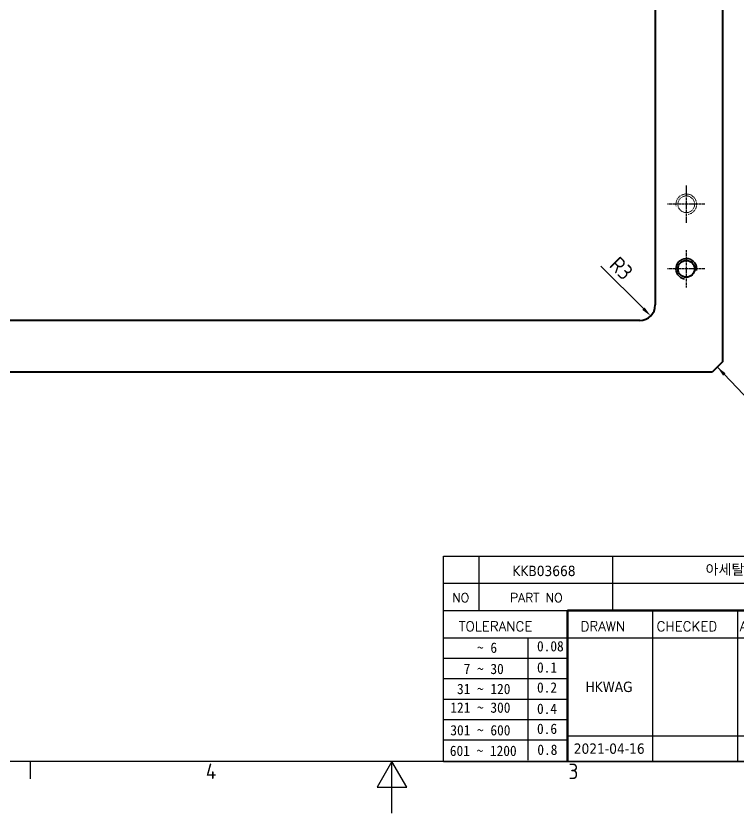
# Model space of a CAD drawing. Header units: millimetres. Extents: x 0 to 420, y 0 to 297.
# Drawn here: x 137.2 to 277, y 0 to 154.4 of the extents above; entities that cross this region are included whole.
import ezdxf
from ezdxf.enums import TextEntityAlignment as Align

# ---------------------------------------------------------------- set-up
doc = ezdxf.new("R2010")
doc.units = ezdxf.units.MM
doc.linetypes.add('CHAIN', pattern=[0.7087, 0.4724, -0.0591, 0.1181, -0.0591])
doc.linetypes.add('DASHED', pattern=[0.2067, 0.1654, -0.0413])
doc.layers.get('0').update_dxf_attribs({"color": 3, "lineweight": 25, "true_color": 0x00ff00})
for name, color, linetype, lineweight, true_color in [('가려진 것(ISO)', 2, 'DASHED', 18, 0xffff00), ('가시적인 것(ISO)', 3, 'Continuous', 40, 0x00ff00), ('가시적인 좁은 것(ISO)', 3, 'Continuous', 35, 0x00ff00), ('기호(ISO)', 5, 'Continuous', 25, 0x0000ff), ('제목(ISO)', 5, 'Continuous', 50, 0x0000ff), ('중심 표식(ISO)', 1, 'Continuous', 25, 0xff0000), ('치수(ISO)', 2, 'Continuous', 25, 0xffff00)]:
    doc.layers.add(name, color=color, linetype=linetype, lineweight=lineweight, true_color=true_color)
doc.layers.add('경계(ISO)', color=7, linetype='Continuous', lineweight=25)
doc.layers.add('해치(ISO)', color=7, linetype='Continuous', lineweight=18)
doc.styles.add('HAN_291', font='')
doc.styles.add('HAN_370', font='', dxfattribs={"width": 2})
doc.styles.add('RC_284', font='ROMANC.shx')
doc.styles.add('RC_287', font='ROMANC.shx')
doc.styles.add('RC_292', font='ROMANC.shx')
doc.styles.add('ROMANT_294', font='romant.shx')
doc.styles.add('문자 텍스트_PSTEK_POSCO', font='isocp.shx')
doc.styles.add('치수 텍스트_PSTEK_POSCO', font='isocp.shx')
doc.styles.add('텍스트 스타일198', font='tahoma.ttf')
doc.styles.add('텍스트 스타일333', font='ROMANC.shx', dxfattribs={"width": 0.800000011920929})
doc.styles.get('HAN_291').set_extended_font_data('GulimChe')
doc.styles.get('HAN_370').set_extended_font_data('GulimChe')
doc.dimstyles.new('치수_PSTEK_POSCO', dxfattribs={"dimtxt": 3, "dimasz": 2, "dimexe": 2, "dimexo": 2.5, "dimgap": 1, "dimtad": 1, "dimrnd": 1e-08, "dimdsep": 46, "dimtxsty": '치수 텍스트_PSTEK_POSCO', "dimcen": 0.09, "dimdle": 10, "dimclrd": 7, "dimclre": 7, "dimclrt": 2, "dimadec": 1, "dimazin": 2, "dimtfac": 1, "dimtmove": 0, "dimatfit": 3, "dimfxl": 1, "dimtolj": 1, "dimlwd": -1, "dimlwe": -1, "dimarcsym": 0})
doc.dimstyles.new('치수_PSTEK_POSCO$7', dxfattribs={"dimtxt": 3, "dimasz": 2, "dimexe": 2, "dimexo": 2.5, "dimgap": 1, "dimtad": 1, "dimrnd": 1e-08, "dimdsep": 46, "dimtxsty": '치수 텍스트_PSTEK_POSCO', "dimcen": 0.09, "dimdle": 10, "dimclrd": 7, "dimclre": 7, "dimclrt": 2, "dimadec": 1, "dimazin": 2, "dimtfac": 1, "dimtmove": 0, "dimatfit": 3, "dimfxl": 1, "dimtolj": 1, "dimlwd": -1, "dimlwe": -1, "dimarcsym": 0})

# ---------------------------------------------------------------- blocks, each defined once
blk = doc.blocks.new('경계 Default Border')
at = {"layer": '경계(ISO)'}
blk.add_line((140, 10), (140, 6.599999666213989), dxfattribs=at)
at = {"layer": '경계(ISO)', "flags": 128}
for points in [[(10, 10), (10, 287.0000076293945), (410, 287.0000076293945), (410, 10), (10, 10)], [(210, 0), (210, 10), (207.1132469177246, 5), (212.8867530822754, 5), (210, 10)]]:
    blk.add_lwpolyline(points, dxfattribs=at)
at = {"layer": '경계(ISO)', "color": 2, "true_color": 0xffff00, "char_height": 3.00000011920929, "attachment_point": 7, "style": '문자 텍스트_PSTEK_POSCO'}
for s, insert in [('4', (173.9734701308116, 6.59999988079071)), ('3', (244.1685395229535, 6.57139439638704))]:
    blk.add_mtext(s, dxfattribs=dict(at, insert=insert))
blk = doc.blocks.new('제목 블록 PSTEK')
at = {"true_color": 0x848484}
for points in [[(317.2195697678507, 17.0593801673321), (322.0326348870767, 21.62682475217465), (322.2781991042243, 21.94392121864296), (317.0471853425802, 16.97985676345368), (318.7512090904202, 16.1899260703855), (316.0018030350395, 12.71868385740789), (316.3356552234328, 13.00206718743325), (318.9235935156908, 16.2694494742633)], [(324.6615819988275, 19.45905590879572), (325.4196460989604, 19.45905590879572), (325.4196460989604, 20.11051724484596), (325.2419748254881, 20.11051724484596), (325.2419748254881, 19.60711530335299), (324.4839107253602, 19.60711530335299), (324.4839107253602, 15.3430047401139), (322.1623394187076, 15.3430047401139), (322.1623394187076, 15.19494534555726), (324.6615819988275, 15.19494534555726)], [(328.2914414389548, 19.45905590879572), (329.4054050004294, 19.45905590879572), (329.4054050004294, 20.11051724484596), (329.2277337269622, 20.11051724484596), (329.2277337269622, 19.60711530335299), (328.1137701654877, 19.60711530335299), (328.1137701654877, 18.25543873810179), (328.2914414389548, 18.25543873810179)], [(332.5088862584528, 20.1105172448466), (332.3312149849806, 20.1105172448466), (332.3312149849806, 18.99741471888368), (332.5088862584528, 19.11081371413894)], [(335.6156307331414, 20.11051724484596), (335.2535118015555, 20.11051724484596), (334.2514536401189, 19.30614745124769), (335.4855464857051, 15.3430047401139), (333.1954852176545, 15.3430047401139), (333.2478643833523, 15.19494534555726), (335.6632177591723, 15.19494534555726), (334.4291249135862, 19.15808805669106)], [(321.9846681452406, 19.60711530335299), (321.4042753185749, 19.60711530335299), (321.4042753185749, 19.45905590879572), (321.9846681452406, 19.45905590879572)], [(328.2914414389548, 17.41554667867274), (329.4054050004294, 17.41554667867274), (329.4054050004294, 18.10737934354514), (329.2277337269622, 18.10737934354514), (329.2277337269622, 17.56360607323003), (328.1137701654877, 17.56360607323003), (328.1137701654877, 15.9944660761648), (328.2914414389548, 15.9944660761648)], [(332.5088862584528, 16.92964231796647), (332.3312149849806, 17.43186301645164), (332.3312149849806, 15.3430047401139), (330.0369607660135, 15.3430047401139), (330.0369607660135, 15.19494534555726), (332.5088862584528, 15.19494534555726)], [(329.5356972676428, 15.8464066816075), (329.3580259941756, 15.8464066816075), (329.3580259941756, 15.3430047401139), (325.8342124037171, 15.3430047401139), (325.8342124037171, 15.19494534555726), (329.5356972676428, 15.19494534555726)]]:
    blk.add_hatch(color=252, dxfattribs=at).paths.add_polyline_path(points)
at = {"true_color": 0x0000ff}
blk.add_hatch(color=5, dxfattribs=at).paths.add_polyline_path([(321.6183518841322, 17.4193704504104), (319.5281351041078, 18.24969419629727), (322.4505835294948, 22.02344462252142), (317.2195697678507, 17.0593801673321), (318.9235935156908, 16.2694494742633), (316.1741874603099, 12.79820726128571)])
at = {"true_color": 0xff0000}
h = blk.add_hatch(color=1, dxfattribs=at)
edge = h.paths.add_edge_path(flags=0)
edge.add_line((314.2242174273352, 19.60711530335299), (314.2242174273352, 17.00126995915134))
edge.add_line((314.2242174273352, 17.00126995915134), (314.3485873187598, 17.00126995915134))
edge.add_arc((314.3485873187598, 17.6527312952023), 0.6514613360509371, 270, 360)
edge.add_line((315.0000486548106, 17.6527312952023), (315.0000486548106, 18.95565396730211))
edge.add_arc((314.3485873187598, 18.95565396730212), 0.6514613360508712, 0, 90)
edge.add_line((314.3485873187598, 19.60711530335299), (314.2242174273352, 19.60711530335299))
edge = h.paths.add_edge_path()
edge.add_arc((314.9847713324306, 18.28938669179658), 1.969189947606664, 269.9999999999959, 450)
edge.add_line((314.9847713324306, 20.25857663940318), (311.7664314776902, 20.25857663940324))
edge.add_line((311.7664314776902, 20.25857663940324), (311.7664314776902, 15.3430047401139))
edge.add_line((311.7664314776902, 15.3430047401139), (314.2242174273352, 15.3430047401139))
edge.add_line((314.2242174273352, 15.3430047401139), (314.2242174273352, 16.32019674418991))
edge.add_line((314.2242174273352, 16.32019674418991), (314.9847713324307, 16.32019674418991))
for points in [[(324.4839107253602, 19.60711530335299), (325.2419748254881, 19.60711530335299), (325.2419748254881, 20.25857663940324), (321.2266040451076, 20.25857663940324), (321.2266040451076, 19.60711530335299), (321.9846681452406, 19.60711530335299), (321.9846681452406, 15.3430047401139), (324.4839107253602, 15.3430047401139)], [(329.2277337269622, 20.25857663940324), (325.65654113025, 20.25857663940324), (325.65654113025, 15.3430047401139), (329.3580259941756, 15.3430047401139), (329.3580259941756, 15.9944660761648), (328.1137701654877, 15.9944660761648), (328.1137701654877, 17.56360607323003), (329.2277337269622, 17.56360607323003), (329.2277337269622, 18.25543873810179), (328.1137701654877, 18.25543873810179), (328.1137701654877, 19.60711530335299), (329.2277337269622, 19.60711530335299)], [(332.3312149849806, 20.25857663940324), (329.8592894925411, 20.25857663940324), (329.8592894925411, 15.3430047401139), (332.3312149849806, 15.3430047401139), (332.3312149849806, 17.4318630164523), (333.0701931098801, 15.3430047401139), (335.4855464857051, 15.3430047401139), (334.2514536401189, 19.30614745124769), (335.4379594596742, 20.25857663940324), (334.3071782107978, 20.25857663940324), (332.3312149849806, 18.99741471888304)]]:
    blk.add_hatch(color=1, dxfattribs=at).paths.add_polyline_path(points)
at = {"true_color": 0x848484}
h = blk.add_hatch(color=252, dxfattribs=at)
edge = h.paths.add_edge_path()
edge.add_arc((314.9847713324309, 18.28938669179657), 1.969189947606666, 270, 406.8278729790604)
edge.add_arc((315.1624426058984, 18.1413272972396), 1.969189947606962, -90, 53.560984836317004, ccw=False)
edge.add_line((315.1624426058984, 16.17213734963263), (314.4018887008024, 16.17213734963263))
edge.add_line((314.4018887008024, 16.17213734963263), (314.4018887008024, 15.19494534555726))
edge.add_line((314.4018887008024, 15.19494534555726), (311.9441027511573, 15.19494534555726))
edge.add_line((311.9441027511573, 15.19494534555726), (311.9441027511573, 15.3430047401139))
edge.add_line((311.9441027511573, 15.3430047401139), (314.2242174273352, 15.3430047401139))
edge.add_line((314.2242174273352, 15.3430047401139), (314.2242174273352, 16.32019674418991))
edge.add_line((314.2242174273352, 16.32019674418991), (314.9847713324309, 16.32019674418991))
h = blk.add_hatch(color=252, dxfattribs=at)
edge = h.paths.add_edge_path()
edge.add_line((314.4018887008024, 19.45905590879572), (314.5262585922315, 19.45905590879572))
edge.add_arc((314.5262585922314, 18.80759457274939), 0.6514613360463194, 60.4189348879147, 90.00000000000318, ccw=False)
edge.add_arc((314.3485873187602, 18.95565396730057), 0.6514613360524251, 39.96992292766206, 90.00000000009999)
edge.add_line((314.3485873187591, 19.60711530335307), (314.2242174273352, 19.60711530335298))
edge.add_line((314.2242174273352, 19.60711530335299), (314.2242174273352, 17.00126995915134))
edge.add_line((314.2242174273352, 17.00126995915134), (314.3485873187591, 17.00126995915134))
edge.add_arc((314.3485873187568, 17.652731295233), 0.6514613360816299, 270.0000000002, 274.6930825552478)
edge.add_line((314.4018887008024, 17.0034541317032), (314.4018887008024, 19.45905590879572))
at = {"layer": '해치(ISO)', "true_color": 0x27d1fc}
h = blk.add_hatch(color=140, dxfattribs=at)
edge = h.paths.add_edge_path()
edge.add_ellipse((330.3660919371412, 20.15576403068321), major_axis=(9.100907360794343, 0), ratio=0.4069904968023172, start_angle=301.3098473703837, end_angle=507.7436900681698)
edge.add_ellipse((331.5340919371412, 20.4634168429492), major_axis=(-9.82350664112931, 0), ratio=0.3942600559756514, start_angle=111.51207141178469, end_angle=334.47025347086895, ccw=False)
edge.add_line((335.1363447531188, 16.8601935978785), (335.0955236905705, 16.99119398620872))
at = {"color": 180, "true_color": 0x3f00ff}
for p, q in [((182.475792979055, 11.79100474011392), (182.4757929790549, 51.56524660363496)), ((182.4757929790549, 51.56524660363496), (372.4757929537551, 51.56524660363496)), ((189.2651435055721, 51.56524660363496), (189.2651435055722, 41.00524660363494)), ((215.2152739891528, 41.00524660363494), (215.2152739891528, 51.56524660363496)), ((280.8758854511282, 51.56524660363496), (280.8758854511282, 41.00524660363494)), ((310.0881549537552, 51.56524660363496), (310.0881549537553, 41.00524660363494)), ((316.9044520275131, 51.56524660363496), (316.9044520275127, 41.00524660363494)), ((338.4566026226726, 51.56524660363496), (338.4566026226727, 41.00524660363494)), ((372.4757929537551, 51.56524660363496), (372.4757929537551, 11.79100474011389)), ((182.475792979055, 46.2852466036349), (372.4757929537551, 46.28524660363492)), ((182.475792979055, 41.00524660363493), (206.451475290024, 41.00524660363493)), ((222.9401812389276, 11.79100474011392), (222.9401812389276, 41.00524660363494)), ((239.4288871878316, 11.79100474011392), (239.4288871878316, 41.00524660363494)), ((255.9175931367356, 11.79100474011392), (255.9175931367356, 41.00524660363494)), ((268.6918866058747, 41.00524660363494), (268.6918866058747, 30.44524660363498)), ((280.8758854511282, 41.00524660363494), (280.8758854511282, 25.16524660363502)), ((310.088154953755, 41.00524660363494), (310.088154953755, 11.79100474011392)), ((182.475792979055, 35.72524660363497), (206.451475290024, 35.72524660363497)), ((198.8621818849491, 12.02524660363491), (198.8621818849491, 35.72524660363497)), ((206.451475290024, 35.72524660363497), (372.4757929537551, 35.72524660363497)), ((182.475792979055, 31.77524660363492), (206.451475290024, 31.77524660363492)), ((255.917593136736, 30.44524660363498), (372.4757929537552, 30.44524660363501)), ((182.475792979055, 27.82524660363487), (206.451475290024, 27.82524660363487)), ((255.9175931367359, 25.16524660363502), (372.4757929537552, 25.165246603635)), ((268.6918866058744, 25.16524660363502), (268.6918866058744, 11.79100474011392)), ((182.475792979055, 23.87524660363505), (206.451475290024, 23.87524660363505)), ((182.475792979055, 19.92524660363478), (206.451475290024, 19.92524660363478)), ((255.9175931367359, 19.88524660363481), (310.0881549537553, 19.88524660363481)), ((182.475792979055, 15.97524660363496), (206.451475290024, 15.97524660363496)), ((206.451475290024, 16.74100474011396), (255.9175931367359, 16.74100474011396)), ((182.475792979055, 11.79100474011392), (372.4757929537551, 11.79100474011389))]:
    blk.add_line(p, q, dxfattribs=at)
at = {"color": 7, "lineweight": 50}
for p, q in [((206.4514752900237, 11.79100474011392), (206.4514752900237, 41.00524660363494)), ((206.451475290024, 41.00524660363494), (372.4757929537551, 41.00524660363496))]:
    blk.add_line(p, q, dxfattribs=at)
at = {"color": 7}
for p, q in [((322.2781991042243, 21.94392121864296), (317.0471853425802, 16.97985676345368)), ((322.4505835294948, 22.02344462252142), (317.2195697678507, 17.0593801673321)), ((317.2195697678507, 17.0593801673321), (322.0326348870767, 21.62682475217465)), ((319.5281351041078, 18.24969419629727), (322.4505835294948, 22.02344462252142)), ((322.0326348870767, 21.62682475217465), (322.2781991042243, 21.94392121864296)), ((311.7664314776902, 20.25900474011391), (311.7664314776902, 15.34300474011391)), ((314.9847713324309, 20.25857663940324), (311.7664314776902, 20.25857663940324)), ((314.9847713324309, 20.25857663940324), (311.7664314776902, 20.25857663940324)), ((311.7664314776902, 20.25857663940324), (311.7664314776902, 15.3430047401139)), ((325.2419748254881, 20.25857663940324), (321.2266040451076, 20.25857663940324)), ((321.2266040451076, 20.25857663940324), (321.2266040451076, 19.60711530335299)), ((325.2419748254881, 20.25857663940324), (321.2266040451076, 20.25857663940324)), ((321.2266040451076, 20.25857663940324), (321.2266040451076, 19.60711530335299)), ((325.2419748254881, 19.60711530335299), (325.2419748254881, 20.25857663940324)), ((325.2419748254881, 19.60711530335299), (325.2419748254881, 20.25857663940324)), ((325.4196460989604, 20.11051724484596), (325.2419748254881, 20.11051724484596)), ((325.2419748254881, 20.11051724484596), (325.2419748254881, 19.60711530335299)), ((325.4196460989604, 19.45905590879572), (325.4196460989604, 20.11051724484596)), ((329.2277337269622, 20.25857663940324), (325.65654113025, 20.25857663940324)), ((325.65654113025, 20.25857663940324), (325.65654113025, 15.3430047401139)), ((325.65654113025, 20.25857663940324), (325.65654113025, 15.3430047401139)), ((329.2277337269622, 20.25857663940324), (325.65654113025, 20.25857663940324)), ((329.2277337269622, 19.60711530335299), (329.2277337269622, 20.25857663940324)), ((329.2277337269622, 19.60711530335299), (329.2277337269622, 20.25857663940324)), ((329.4054050004294, 20.11051724484596), (329.2277337269622, 20.11051724484596)), ((329.2277337269622, 20.11051724484596), (329.2277337269622, 19.60711530335299)), ((329.4054050004294, 19.45905590879572), (329.4054050004294, 20.11051724484596)), ((332.3312149849806, 20.25857663940324), (329.8592894925411, 20.25857663940324)), ((329.8592894925411, 20.25857663940324), (329.8592894925411, 15.3430047401139)), ((329.8592894925411, 20.25857663940324), (329.8592894925411, 15.3430047401139)), ((332.3312149849806, 20.25857663940324), (329.8592894925411, 20.25857663940324)), ((334.3071782107978, 20.25857663940324), (332.3312149849806, 18.99741471888304)), ((332.3312149849806, 18.99741471888304), (332.3312149849806, 20.25857663940324)), ((334.3071782107978, 20.25857663940324), (332.3312149849806, 18.99741471888304)), ((332.3312149849806, 18.99741471888304), (332.3312149849806, 20.25857663940324)), ((332.5088862584528, 20.1105172448466), (332.3312149849806, 20.1105172448466)), ((332.3312149849806, 20.1105172448466), (332.3312149849806, 18.99741471888368)), ((332.5088862584528, 19.11081371413894), (332.5088862584528, 20.1105172448466)), ((334.2514536401189, 19.30614745124769), (335.4379594596742, 20.25857663940324)), ((334.2514536401189, 19.30614745124769), (335.4379594596742, 20.25857663940324)), ((335.2535118015555, 20.11051724484596), (334.2514536401189, 19.30614745124769)), ((335.4379594596742, 20.25857663940324), (334.3071782107978, 20.25857663940324)), ((335.4379594596742, 20.25857663940324), (334.3071782107978, 20.25857663940324)), ((334.4291249135862, 19.15808805669104), (335.6156307331414, 20.11051724484596)), ((335.6156307331414, 20.11051724484596), (335.2535118015555, 20.11051724484596)), ((314.2242174273352, 17.00126995915134), (314.2242174273352, 19.60711530335299)), ((314.2242174273352, 19.60711530335299), (314.3485873187591, 19.60711530335299)), ((314.3485873187591, 19.60711530335299), (314.2242174273352, 19.60711530335299)), ((314.2242174273352, 19.60711530335299), (314.2242174273352, 17.00126995915134)), ((314.2242174273352, 17.00126995915134), (314.2242174273352, 19.60711530335299)), ((314.2242174273352, 19.60711530335299), (314.3485873187591, 19.60711530335299)), ((314.4018887008024, 19.45905590879572), (314.5262585922314, 19.45905590879572)), ((314.4018887008024, 17.0034541317032), (314.4018887008024, 19.45905590879572)), ((315.0000486548106, 18.95565396730275), (315.0000486548106, 17.65273129520161)), ((315.0000486548106, 18.95565396730275), (315.0000486548106, 17.65273129520161)), ((321.2266040451076, 19.60711530335299), (321.9846681452406, 19.60711530335299)), ((321.2266040451076, 19.60711530335299), (321.9846681452406, 19.60711530335299)), ((321.4042753185749, 19.60711530335299), (321.4042753185749, 19.45905590879572)), ((321.9846681452406, 19.60711530335299), (321.4042753185749, 19.60711530335299)), ((321.4042753185749, 19.45905590879572), (321.9846681452406, 19.45905590879572)), ((321.9846681452406, 19.60711530335299), (321.9846681452406, 15.3430047401139)), ((321.9846681452406, 19.45905590879572), (321.9846681452406, 19.60711530335299)), ((321.9846681452406, 19.60711530335299), (321.9846681452406, 15.3430047401139)), ((324.4839107253602, 19.60711530335299), (325.2419748254881, 19.60711530335299)), ((324.4839107253602, 15.3430047401139), (324.4839107253602, 19.60711530335299)), ((325.2419748254881, 19.60711530335299), (324.4839107253602, 19.60711530335299)), ((324.4839107253602, 19.60711530335299), (324.4839107253602, 15.3430047401139)), ((324.4839107253602, 19.60711530335299), (325.2419748254881, 19.60711530335299)), ((324.4839107253602, 15.3430047401139), (324.4839107253602, 19.60711530335299)), ((324.6615819988275, 19.45905590879572), (325.4196460989604, 19.45905590879572)), ((324.6615819988275, 15.19494534555726), (324.6615819988275, 19.45905590879572)), ((328.1137701654877, 18.25543873810179), (328.1137701654877, 19.60711530335299)), ((328.1137701654877, 19.60711530335299), (329.2277337269622, 19.60711530335299)), ((329.2277337269622, 19.60711530335299), (328.1137701654877, 19.60711530335299)), ((328.1137701654877, 19.60711530335299), (328.1137701654877, 18.25543873810179)), ((328.1137701654877, 18.25543873810179), (328.1137701654877, 19.60711530335299)), ((328.1137701654877, 19.60711530335299), (329.2277337269622, 19.60711530335299)), ((328.2914414389548, 18.25543873810179), (328.2914414389548, 19.45905590879572)), ((328.2914414389548, 19.45905590879572), (329.4054050004294, 19.45905590879572)), ((332.3312149849806, 18.99741471888368), (332.5088862584528, 19.11081371413894)), ((335.4855464857051, 15.3430047401139), (334.2514536401189, 19.30614745124769)), ((334.2514536401189, 19.30614745124769), (335.4855464857051, 15.3430047401139)), ((335.4855464857051, 15.3430047401139), (334.2514536401189, 19.30614745124769)), ((335.6632177591723, 15.19494534555726), (334.4291249135862, 19.15808805669104)), ((314.3485873187591, 17.00126995915134), (314.2242174273352, 17.00126995915134)), ((314.2242174273352, 17.00126995915134), (314.3485873187591, 17.00126995915134)), ((314.3485873187591, 17.00126995915134), (314.2242174273352, 17.00126995915134)), ((316.1741874603099, 12.79820726128571), (321.6183518841322, 17.4193704504104)), ((317.0471853425802, 16.97985676345368), (318.7512090904202, 16.1899260703855)), ((318.9235935156908, 16.2694494742633), (317.2195697678507, 17.0593801673321)), ((317.2195697678507, 17.0593801673321), (318.9235935156908, 16.2694494742633)), ((321.6183518841322, 17.4193704504104), (319.5281351041078, 18.24969419629727)), ((329.2277337269622, 18.25543873810179), (328.1137701654877, 18.25543873810179)), ((328.1137701654877, 18.25543873810179), (328.2914414389548, 18.25543873810179)), ((329.2277337269622, 18.25543873810179), (328.1137701654877, 18.25543873810179)), ((328.1137701654877, 17.56360607323003), (329.2277337269622, 17.56360607323003)), ((328.1137701654877, 15.9944660761648), (328.1137701654877, 17.56360607323003)), ((329.2277337269622, 17.56360607323003), (328.1137701654877, 17.56360607323003)), ((328.1137701654877, 17.56360607323003), (328.1137701654877, 15.9944660761648)), ((328.1137701654877, 17.56360607323003), (329.2277337269622, 17.56360607323003)), ((328.1137701654877, 15.9944660761648), (328.1137701654877, 17.56360607323003)), ((328.2914414389548, 15.9944660761648), (328.2914414389548, 17.41554667867274)), ((328.2914414389548, 17.41554667867274), (329.4054050004294, 17.41554667867274)), ((329.2277337269622, 17.56360607323003), (329.2277337269622, 18.25543873810179)), ((329.2277337269622, 17.56360607323003), (329.2277337269622, 18.25543873810179)), ((329.4054050004294, 18.10737934354514), (329.2277337269622, 18.10737934354514)), ((329.2277337269622, 18.10737934354514), (329.2277337269622, 17.56360607323003)), ((329.4054050004294, 17.41554667867274), (329.4054050004294, 18.10737934354514)), ((332.3312149849806, 17.4318630164523), (333.0701931098801, 15.3430047401139)), ((332.3312149849806, 15.3430047401139), (332.3312149849806, 17.4318630164523)), ((332.5088862584528, 16.92964231796647), (332.3312149849806, 17.43186301645164)), ((332.3312149849806, 17.43186301645164), (332.3312149849806, 15.3430047401139)), ((332.3312149849806, 17.4318630164523), (333.0701931098801, 15.3430047401139)), ((332.3312149849806, 15.3430047401139), (332.3312149849806, 17.4318630164523)), ((345.0447381189468, 17.50375595811051), (344.9867755289346, 17.689895936919)), ((314.2242174273352, 16.32019674418991), (314.9847713324309, 16.32019674418991)), ((314.2242174273352, 15.3430047401139), (314.2242174273352, 16.32019674418991)), ((314.9847713324309, 16.32019674418991), (314.2242174273352, 16.32019674418991)), ((314.2242174273352, 16.32019674418991), (314.2242174273352, 15.3430047401139)), ((314.2242174273352, 16.32019674418991), (314.9847713324309, 16.32019674418991)), ((314.2242174273352, 15.3430047401139), (314.2242174273352, 16.32019674418991)), ((314.4018887008024, 16.17213734963263), (315.162442605898, 16.17213734963263)), ((314.4018887008024, 15.19494534555726), (314.4018887008024, 16.17213734963263)), ((318.7512090904202, 16.1899260703855), (316.0018030350395, 12.71868385740789)), ((318.9235935156908, 16.2694494742633), (316.1741874603099, 12.79820726128571)), ((316.3356552234328, 13.00206718743325), (318.9235935156908, 16.2694494742633)), ((329.3580259941756, 15.9944660761648), (328.1137701654877, 15.9944660761648)), ((328.1137701654877, 15.9944660761648), (328.2914414389548, 15.9944660761648)), ((329.3580259941756, 15.9944660761648), (328.1137701654877, 15.9944660761648)), ((329.3580259941756, 15.3430047401139), (329.3580259941756, 15.9944660761648)), ((329.3580259941756, 15.3430047401139), (329.3580259941756, 15.9944660761648)), ((329.5356972676428, 15.8464066816075), (329.3580259941756, 15.8464066816075)), ((329.3580259941756, 15.8464066816075), (329.3580259941756, 15.3430047401139)), ((329.5356972676428, 15.19494534555726), (329.5356972676428, 15.8464066816075)), ((332.5088862584528, 15.19494534555726), (332.5088862584528, 16.92964231796647)), ((311.7664314776902, 15.3430047401139), (314.2242174273352, 15.3430047401139)), ((311.7664314776902, 15.3430047401139), (314.2242174273352, 15.3430047401139)), ((314.2242174273352, 15.3430047401139), (311.9441027511573, 15.3430047401139)), ((311.9441027511573, 15.3430047401139), (311.9441027511573, 15.19494534555726)), ((311.9441027511573, 15.19494534555726), (314.4018887008024, 15.19494534555726)), ((321.9846681452406, 15.3430047401139), (324.4839107253602, 15.3430047401139)), ((321.9846681452406, 15.3430047401139), (324.4839107253602, 15.3430047401139)), ((324.4839107253602, 15.3430047401139), (322.1623394187076, 15.3430047401139)), ((322.1623394187076, 15.3430047401139), (322.1623394187076, 15.19494534555726)), ((322.1623394187076, 15.19494534555726), (324.6615819988275, 15.19494534555726)), ((325.65654113025, 15.3430047401139), (329.3580259941756, 15.3430047401139)), ((325.65654113025, 15.3430047401139), (329.3580259941756, 15.3430047401139)), ((329.3580259941756, 15.3430047401139), (325.8342124037171, 15.3430047401139)), ((325.8342124037171, 15.3430047401139), (325.8342124037171, 15.19494534555726)), ((325.8342124037171, 15.19494534555726), (329.5356972676428, 15.19494534555726)), ((329.8592894925411, 15.3430047401139), (332.3312149849806, 15.3430047401139)), ((329.8592894925411, 15.3430047401139), (332.3312149849806, 15.3430047401139)), ((332.3312149849806, 15.3430047401139), (330.0369607660135, 15.3430047401139)), ((330.0369607660135, 15.3430047401139), (330.0369607660135, 15.19494534555726)), ((330.0369607660135, 15.19494534555726), (332.5088862584528, 15.19494534555726)), ((333.0701931098801, 15.3430047401139), (335.4855464857051, 15.3430047401139)), ((333.0701931098801, 15.3430047401139), (335.4855464857051, 15.3430047401139)), ((335.4855464857051, 15.3430047401139), (333.1954852176545, 15.3430047401139)), ((333.1954852176545, 15.3430047401139), (333.2478643833523, 15.19494534555726)), ((333.2478643833523, 15.19494534555726), (335.6632177591723, 15.19494534555726)), ((316.0018030350395, 12.71868385740789), (316.3356552234328, 13.00206718743325))]:
    blk.add_line(p, q, dxfattribs=at)
at = {"color": 5, "true_color": 0x0000ff}
for p, q in [((322.4505835294948, 22.02344462252142), (317.2195697678507, 17.0593801673321)), ((319.5281351041078, 18.24969419629727), (322.4505835294948, 22.02344462252142)), ((316.1741874603099, 12.79820726128571), (321.6183518841322, 17.4193704504104)), ((317.2195697678507, 17.0593801673321), (318.9235935156908, 16.2694494742633)), ((321.6183518841322, 17.4193704504104), (319.5281351041078, 18.24969419629727)), ((318.9235935156908, 16.2694494742633), (316.1741874603099, 12.79820726128571))]:
    blk.add_line(p, q, dxfattribs=at)
at = {"color": 1, "true_color": 0xff0000}
for p, q in [((314.9847713324309, 20.25857663940324), (311.7664314776902, 20.25857663940324)), ((311.7664314776902, 20.25857663940324), (311.7664314776902, 15.3430047401139)), ((325.2419748254881, 20.25857663940324), (321.2266040451076, 20.25857663940324)), ((321.2266040451076, 20.25857663940324), (321.2266040451076, 19.60711530335299)), ((325.2419748254881, 19.60711530335299), (325.2419748254881, 20.25857663940324)), ((329.2277337269622, 20.25857663940324), (325.65654113025, 20.25857663940324)), ((325.65654113025, 20.25857663940324), (325.65654113025, 15.3430047401139)), ((329.2277337269622, 19.60711530335299), (329.2277337269622, 20.25857663940324)), ((332.3312149849806, 20.25857663940324), (329.8592894925411, 20.25857663940324)), ((329.8592894925411, 20.25857663940324), (329.8592894925411, 15.3430047401139)), ((334.3071782107978, 20.25857663940324), (332.3312149849806, 18.99741471888304)), ((332.3312149849806, 18.99741471888304), (332.3312149849806, 20.25857663940324)), ((334.2514536401189, 19.30614745124769), (335.4379594596742, 20.25857663940324)), ((335.4379594596742, 20.25857663940324), (334.3071782107978, 20.25857663940324)), ((314.2242174273352, 17.00126995915134), (314.2242174273352, 19.60711530335299)), ((314.2242174273352, 19.60711530335299), (314.3485873187591, 19.60711530335299)), ((315.0000486548106, 18.95565396730275), (315.0000486548106, 17.65273129520161)), ((321.2266040451076, 19.60711530335299), (321.9846681452406, 19.60711530335299)), ((321.9846681452406, 19.60711530335299), (321.9846681452406, 15.3430047401139)), ((324.4839107253602, 19.60711530335299), (325.2419748254881, 19.60711530335299)), ((324.4839107253602, 15.3430047401139), (324.4839107253602, 19.60711530335299)), ((328.1137701654877, 18.25543873810179), (328.1137701654877, 19.60711530335299)), ((328.1137701654877, 19.60711530335299), (329.2277337269622, 19.60711530335299)), ((335.4855464857051, 15.3430047401139), (334.2514536401189, 19.30614745124769)), ((314.3485873187591, 17.00126995915134), (314.2242174273352, 17.00126995915134)), ((329.2277337269622, 18.25543873810179), (328.1137701654877, 18.25543873810179)), ((328.1137701654877, 17.56360607323003), (329.2277337269622, 17.56360607323003)), ((328.1137701654877, 15.9944660761648), (328.1137701654877, 17.56360607323003)), ((329.2277337269622, 17.56360607323003), (329.2277337269622, 18.25543873810179)), ((332.3312149849806, 17.4318630164523), (333.0701931098801, 15.3430047401139)), ((332.3312149849806, 15.3430047401139), (332.3312149849806, 17.4318630164523)), ((314.2242174273352, 16.32019674418991), (314.9847713324309, 16.32019674418991)), ((314.2242174273352, 15.3430047401139), (314.2242174273352, 16.32019674418991)), ((329.3580259941756, 15.9944660761648), (328.1137701654877, 15.9944660761648)), ((329.3580259941756, 15.3430047401139), (329.3580259941756, 15.9944660761648)), ((311.7664314776902, 15.3430047401139), (314.2242174273352, 15.3430047401139)), ((321.9846681452406, 15.3430047401139), (324.4839107253602, 15.3430047401139)), ((325.65654113025, 15.3430047401139), (329.3580259941756, 15.3430047401139)), ((329.8592894925411, 15.3430047401139), (332.3312149849806, 15.3430047401139)), ((333.0701931098801, 15.3430047401139), (335.4855464857051, 15.3430047401139))]:
    blk.add_line(p, q, dxfattribs=at)
at = {"color": 7}
for centre, radius, start, end in [((314.9847713324309, 18.28938669179658), 1.969189947606665, 270, 90), ((314.9847713324309, 18.28938669179658), 1.969189947606665, 270, 90), ((314.3485873187598, 18.95565396730211), 0.6514613360508712, 0, 90), ((314.3485873187602, 18.95565396730057), 0.6514613360524251, 39.96992292766117, 90), ((314.3485873187598, 18.95565396730212), 0.6514613360508712, 0, 90), ((314.5262585922314, 18.80759457274939), 0.6514613360463193, 60.41893488791137, 90), ((314.9847713324307, 18.2893866917965), 1.969189947606594, 270, 46.82787297909833), ((315.1624426058984, 18.1413272972396), 1.969189947606961, 270, 53.56098483636067), ((314.3485873187597, 17.65273129520228), 0.6514613360509381, 270, 0), ((314.3485873187598, 17.6527312952023), 0.6514613360509381, 270, 0), ((314.3485873187568, 17.652731295233), 0.6514613360816299, 270, 274.6930825552478)]:
    blk.add_arc(centre, radius, start, end, dxfattribs=at)
at = {"color": 1, "true_color": 0xff0000}
for centre, radius, start, end in [((314.9847713324309, 18.28938669179657), 1.969189947606665, 270, 90), ((314.3485873187598, 18.95565396730211), 0.6514613360508712, 0, 90), ((314.3485873187598, 17.6527312952023), 0.6514613360509381, 270, 0)]:
    blk.add_arc(centre, radius, start, end, dxfattribs=at)
at = {"layer": '제목(ISO)', "lineweight": 18}
blk.add_line((182.475792979055, 35.72500474011393), (182.475792979055, 11.79100474011392), dxfattribs=at)
at = {"layer": '제목(ISO)'}
for p, q in [((322.2781991042243, 21.94392121864296), (317.0471853425802, 16.97985676345368)), ((322.4505835294948, 22.02344462252142), (317.2195697678507, 17.0593801673321)), ((317.2195697678507, 17.0593801673321), (322.0326348870767, 21.62682475217465)), ((319.5281351041078, 18.24969419629727), (322.4505835294948, 22.02344462252142)), ((322.0326348870767, 21.62682475217465), (322.2781991042243, 21.94392121864296)), ((314.9847713324306, 20.25857663940324), (311.7664314776902, 20.25857663940324)), ((311.7664314776902, 20.25857663940324), (311.7664314776902, 15.3430047401139)), ((325.2419748254881, 20.25857663940324), (321.2266040451076, 20.25857663940324)), ((321.2266040451076, 20.25857663940324), (321.2266040451076, 19.60711530335299)), ((325.2419748254881, 19.60711530335299), (325.2419748254881, 20.25857663940324)), ((325.4196460989604, 20.11051724484596), (325.2419748254881, 20.11051724484596)), ((325.2419748254881, 20.11051724484596), (325.2419748254881, 19.60711530335299)), ((325.4196460989604, 19.45905590879572), (325.4196460989604, 20.11051724484596)), ((329.2277337269622, 20.25857663940324), (325.65654113025, 20.25857663940324)), ((325.65654113025, 20.25857663940324), (325.65654113025, 15.3430047401139)), ((329.2277337269622, 19.60711530335299), (329.2277337269622, 20.25857663940324)), ((329.4054050004294, 20.11051724484596), (329.2277337269622, 20.11051724484596)), ((329.2277337269622, 20.11051724484596), (329.2277337269622, 19.60711530335299)), ((329.4054050004294, 19.45905590879572), (329.4054050004294, 20.11051724484596)), ((332.3312149849806, 20.25857663940324), (329.8592894925411, 20.25857663940324)), ((329.8592894925411, 20.25857663940324), (329.8592894925411, 15.3430047401139)), ((334.3071782107978, 20.25857663940324), (332.3312149849806, 18.99741471888304)), ((332.3312149849806, 18.99741471888304), (332.3312149849806, 20.25857663940324)), ((332.5088862584528, 20.1105172448466), (332.3312149849806, 20.1105172448466)), ((332.3312149849806, 20.1105172448466), (332.3312149849806, 18.99741471888368)), ((332.5088862584528, 19.11081371413894), (332.5088862584528, 20.1105172448466)), ((334.2514536401189, 19.30614745124769), (335.4379594596742, 20.25857663940324)), ((335.2535118015555, 20.11051724484596), (334.2514536401189, 19.30614745124769)), ((335.4379594596742, 20.25857663940324), (334.3071782107978, 20.25857663940324)), ((334.4291249135862, 19.15808805669106), (335.6156307331414, 20.11051724484596)), ((335.6156307331414, 20.11051724484596), (335.2535118015555, 20.11051724484596)), ((314.2242174273352, 17.00126995915134), (314.2242174273352, 19.60711530335299)), ((314.2242174273352, 19.60711530335299), (314.3485873187598, 19.60711530335299)), ((314.3485873187591, 19.60711530335299), (314.2242174273352, 19.60711530335299)), ((314.2242174273352, 19.60711530335299), (314.2242174273352, 17.00126995915134)), ((314.4018887008024, 19.45905590879572), (314.5262585922314, 19.45905590879572)), ((314.4018887008024, 17.0034541317032), (314.4018887008024, 19.45905590879572)), ((315.0000486548106, 18.95565396730211), (315.0000486548106, 17.6527312952023)), ((321.2266040451076, 19.60711530335299), (321.9846681452406, 19.60711530335299)), ((321.9846681452406, 19.60711530335299), (321.4042753185749, 19.60711530335299)), ((321.4042753185749, 19.60711530335299), (321.4042753185749, 19.45905590879572)), ((321.4042753185749, 19.45905590879572), (321.9846681452406, 19.45905590879572)), ((321.9846681452406, 19.60711530335299), (321.9846681452406, 15.3430047401139)), ((321.9846681452406, 19.45905590879572), (321.9846681452406, 19.60711530335299)), ((324.4839107253602, 19.60711530335299), (325.2419748254881, 19.60711530335299)), ((324.4839107253602, 15.3430047401139), (324.4839107253602, 19.60711530335299)), ((325.2419748254881, 19.60711530335299), (324.4839107253602, 19.60711530335299)), ((324.4839107253602, 19.60711530335299), (324.4839107253602, 15.3430047401139)), ((324.6615819988275, 19.45905590879572), (325.4196460989604, 19.45905590879572)), ((324.6615819988275, 15.19494534555726), (324.6615819988275, 19.45905590879572)), ((328.1137701654877, 18.25543873810179), (328.1137701654877, 19.60711530335299)), ((328.1137701654877, 19.60711530335299), (329.2277337269622, 19.60711530335299)), ((329.2277337269622, 19.60711530335299), (328.1137701654877, 19.60711530335299)), ((328.1137701654877, 19.60711530335299), (328.1137701654877, 18.25543873810179)), ((328.2914414389548, 19.45905590879572), (329.4054050004294, 19.45905590879572)), ((328.2914414389548, 18.25543873810179), (328.2914414389548, 19.45905590879572)), ((332.3312149849806, 18.99741471888368), (332.5088862584528, 19.11081371413894)), ((335.4855464857051, 15.3430047401139), (334.2514536401189, 19.30614745124769)), ((334.2514536401189, 19.30614745124769), (335.4855464857051, 15.3430047401139)), ((335.6632177591723, 15.19494534555726), (334.4291249135862, 19.15808805669106)), ((314.3485873187598, 17.00126995915134), (314.2242174273352, 17.00126995915134)), ((314.2242174273352, 17.00126995915134), (314.3485873187591, 17.00126995915134)), ((316.1741874603099, 12.79820726128571), (321.6183518841322, 17.4193704504104)), ((317.0471853425802, 16.97985676345368), (318.7512090904202, 16.1899260703855)), ((317.2195697678507, 17.0593801673321), (318.9235935156908, 16.2694494742633)), ((318.9235935156908, 16.2694494742633), (317.2195697678507, 17.0593801673321)), ((321.6183518841322, 17.4193704504104), (319.5281351041078, 18.24969419629727)), ((329.2277337269622, 18.25543873810179), (328.1137701654877, 18.25543873810179)), ((328.1137701654877, 18.25543873810179), (328.2914414389548, 18.25543873810179)), ((328.1137701654877, 15.9944660761648), (328.1137701654877, 17.56360607323003)), ((328.1137701654877, 17.56360607323003), (329.2277337269622, 17.56360607323003)), ((329.2277337269622, 17.56360607323003), (328.1137701654877, 17.56360607323003)), ((328.1137701654877, 17.56360607323003), (328.1137701654877, 15.9944660761648)), ((328.2914414389548, 17.41554667867274), (329.4054050004294, 17.41554667867274)), ((328.2914414389548, 15.9944660761648), (328.2914414389548, 17.41554667867274)), ((329.2277337269622, 17.56360607323003), (329.2277337269622, 18.25543873810179)), ((329.4054050004294, 18.10737934354514), (329.2277337269622, 18.10737934354514)), ((329.2277337269622, 18.10737934354514), (329.2277337269622, 17.56360607323003)), ((329.4054050004294, 17.41554667867274), (329.4054050004294, 18.10737934354514)), ((332.3312149849806, 15.3430047401139), (332.3312149849806, 17.4318630164523)), ((332.3312149849806, 17.4318630164523), (333.0701931098801, 15.3430047401139)), ((332.5088862584528, 16.92964231796647), (332.3312149849806, 17.43186301645164)), ((332.3312149849806, 17.43186301645164), (332.3312149849806, 15.3430047401139)), ((314.2242174273352, 15.3430047401139), (314.2242174273352, 16.32019674418991)), ((314.2242174273352, 16.32019674418991), (314.9847713324307, 16.32019674418991)), ((314.9847713324309, 16.32019674418991), (314.2242174273352, 16.32019674418991)), ((314.2242174273352, 16.32019674418991), (314.2242174273352, 15.3430047401139)), ((314.4018887008024, 15.19494534555726), (314.4018887008024, 16.17213734963263)), ((314.4018887008024, 16.17213734963263), (315.1624426058984, 16.17213734963263)), ((318.7512090904202, 16.1899260703855), (316.0018030350395, 12.71868385740789)), ((318.9235935156908, 16.2694494742633), (316.1741874603099, 12.79820726128571)), ((316.3356552234328, 13.00206718743325), (318.9235935156908, 16.2694494742633)), ((329.3580259941756, 15.9944660761648), (328.1137701654877, 15.9944660761648)), ((328.1137701654877, 15.9944660761648), (328.2914414389548, 15.9944660761648)), ((329.3580259941756, 15.3430047401139), (329.3580259941756, 15.9944660761648)), ((329.5356972676428, 15.8464066816075), (329.3580259941756, 15.8464066816075)), ((329.3580259941756, 15.8464066816075), (329.3580259941756, 15.3430047401139)), ((329.5356972676428, 15.19494534555726), (329.5356972676428, 15.8464066816075)), ((332.5088862584528, 15.19494534555726), (332.5088862584528, 16.92964231796647)), ((311.7664314776902, 15.3430047401139), (314.2242174273352, 15.3430047401139)), ((314.2242174273352, 15.3430047401139), (311.9441027511573, 15.3430047401139)), ((311.9441027511573, 15.3430047401139), (311.9441027511573, 15.19494534555726)), ((311.9441027511573, 15.19494534555726), (314.4018887008024, 15.19494534555726)), ((321.9846681452406, 15.3430047401139), (324.4839107253602, 15.3430047401139)), ((324.4839107253602, 15.3430047401139), (322.1623394187076, 15.3430047401139)), ((322.1623394187076, 15.3430047401139), (322.1623394187076, 15.19494534555726)), ((322.1623394187076, 15.19494534555726), (324.6615819988275, 15.19494534555726)), ((325.65654113025, 15.3430047401139), (329.3580259941756, 15.3430047401139)), ((329.3580259941756, 15.3430047401139), (325.8342124037171, 15.3430047401139)), ((325.8342124037171, 15.3430047401139), (325.8342124037171, 15.19494534555726)), ((325.8342124037171, 15.19494534555726), (329.5356972676428, 15.19494534555726)), ((329.8592894925411, 15.3430047401139), (332.3312149849806, 15.3430047401139)), ((332.3312149849806, 15.3430047401139), (330.0369607660135, 15.3430047401139)), ((330.0369607660135, 15.3430047401139), (330.0369607660135, 15.19494534555726)), ((330.0369607660135, 15.19494534555726), (332.5088862584528, 15.19494534555726)), ((333.0701931098801, 15.3430047401139), (335.4855464857051, 15.3430047401139)), ((335.4855464857051, 15.3430047401139), (333.1954852176545, 15.3430047401139)), ((333.1954852176545, 15.3430047401139), (333.2478643833523, 15.19494534555726)), ((333.2478643833523, 15.19494534555726), (335.6632177591723, 15.19494534555726)), ((316.0018030350395, 12.71868385740789), (316.3356552234328, 13.00206718743325))]:
    blk.add_line(p, q, dxfattribs=at)
at = {"layer": '제목(ISO)', "color": 4, "true_color": 0x00ffff}
blk.add_line((335.1363447531188, 16.8601935978785), (335.0955236905705, 16.99119398620872), dxfattribs=at)
at = {"layer": '제목(ISO)'}
for centre, radius, start, end in [((314.9847713324306, 18.28938669179658), 1.969189947606664, 46.82787297909431, 90), ((314.3485873187598, 18.95565396730212), 0.6514613360508712, 0, 90), ((314.3485873187602, 18.95565396730057), 0.6514613360524251, 39.96992292766117, 90), ((314.5262585922314, 18.80759457274939), 0.6514613360463193, 60.41893488791137, 90), ((314.9847713324307, 18.2893866917965), 1.969189947606594, 270, 46.82787297909833), ((314.9847713324309, 18.28938669179657), 1.969189947606666, 270, 46.8278729790603), ((315.1624426058984, 18.1413272972396), 1.969189947606962, 270, 53.56098483631701), ((314.3485873187598, 17.6527312952023), 0.6514613360509371, 270, 0), ((314.3485873187568, 17.652731295233), 0.6514613360816299, 270, 274.6930825552478)]:
    blk.add_arc(centre, radius, start, end, dxfattribs=at)
at = {"layer": '제목(ISO)', "color": 4, "true_color": 0x00ffff}
for centre, major_axis, ratio, start_param, end_param in [((331.5340919371412, 20.4634168429492), (9.82350664112931, 0), 0.3942600559756514, 5.087845455444478, 8.97919982663645), ((330.3660919371412, 20.15576403068321), (9.100907360794343, 0), 0.4069904968023172, 5.258848905294775, 8.861799147915196)]:
    blk.add_ellipse(centre, major_axis=major_axis, ratio=ratio, start_param=start_param, end_param=end_param, dxfattribs=at)
at = {"color": 2, "true_color": 0xffff00}
for s, height, style, p in [('NO', 1.742399930953979, 'RC_284', (184.135398793432, 42.62317362549192)), ('PART NO', 1.742399930953979, 'RC_284', (195.3359407378685, 42.62317362549192)), ('DESCRIPTION', 1.742399930953979, 'RC_284', (240.4025565652523, 42.62317362549192)), ("Q'TY", 1.742399930953979, 'RC_284', (310.1440786515383, 42.62317362549192)), ('COLOR/FINISH', 1.742399930953979, 'RC_284', (317.7725341324144, 42.62317362549192)), ('REMARK', 1.742399930953979, 'RC_284', (348.346649953877, 42.62317362549192)), (' TOLERANCE', 1.899999976158142, 'RC_287', (184.0872874387979, 37.00893196870329)), ('DRAWN', 1.899999976158142, 'RC_287', (208.9766620976279, 37.00893196870329)), ('CHECKED', 1.899999976158142, 'RC_287', (223.6856844514997, 37.00893196870329)), ('APPROVED', 1.899999976158142, 'RC_287', (239.7795453577791, 37.00893196870329)), ('UNIT', 1.742399930953979, 'RC_284', (259.1652673287452, 37.34317362549218)), ('SCALE', 1.742399930953979, 'RC_284', (270.2934779252897, 37.34317362549218)), ('MODEL NAME', 2.178000062704086, 'RC_292', (284.096330289083, 37.25462520371384)), ('    ~ 6', 2.000000029802322, 'HAN_291', (183.7721304966814, 32.8176515608431)), ('0.08', 2.000000029802322, 'HAN_291', (200.5467345600617, 33.09873600004101)), ('PART NAME', 2.178000062704086, 'RC_292', (285.1416959765849, 32.03045329421792)), ('mm', 1.742399930953979, 'RC_284', (259.6505418159997, 32.3543089683787)), ('0.1', 2.000000029802322, 'HAN_291', (200.5467345600617, 28.98646558742206)), ('  7 ~ 30', 2.000000029802322, 'HAN_291', (183.7721304966814, 28.70538114822415)), (' DWG NO.', 2.178000062704086, 'RC_292', (284.8124284083233, 26.75045329421772)), (' 31 ~ 120', 2.000000029802322, 'HAN_291', (183.7721304966814, 24.82628181916237)), ('0.2', 2.000000029802322, 'HAN_291', (200.5467345600617, 25.10736625836028)), ('121 ~ 300', 2.000000029802322, 'HAN_291', (183.7721304966814, 21.21401206133254)), ('SIZE', 1.742399930953979, 'RC_284', (259.1652673287452, 21.69497768947366)), ('REFERENCE', 2.178000062704086, 'RC_292', (278.2741065029841, 21.43214925458022)), ('0.4', 2.000000029802322, 'HAN_291', (200.5467345600617, 20.99509650053045)), ('301 ~ 600', 2.000000029802322, 'HAN_291', (183.7721304966814, 16.83491273227077)), ('0.6', 2.000000029802322, 'HAN_291', (200.5467345600617, 17.11599717146868)), ('601 ~ 1200', 2.000000029802322, 'HAN_291', (183.6802025156883, 12.84759660881125)), ('0.8', 2.000000029802322, 'HAN_291', (200.6097246063884, 13.05732192299702))]:
    blk.add_text(s, height=height, dxfattribs=dict(at, style=style)).set_placement(p)
at = {"color": 2, "true_color": 0xffff00, "style": 'RC_284'}
blk.add_text('MATERIAL', height=1.742399930953979, dxfattribs=at).set_placement((295.4820202024417, 43.64524660363492), align=Align.MIDDLE_CENTER)
at = {"color": 7, "style": '텍스트 스타일333', "width": 0.7999999523162842}
blk.add_text('N/S', height=2.000000029802322, dxfattribs=at).set_placement((274.7838860285014, 33.08524660363496), align=Align.MIDDLE_CENTER)
at = {"color": 2, "true_color": 0xffff00, "style": '텍스트 스타일333', "width": 0.7999999523162842}
blk.add_text('3rd ANGLE PROJ.', height=2.000000029802322, dxfattribs=at).set_placement((256.8430306642954, 26.76148381654429))
at = {"color": 7, "style": 'ROMANT_294'}
for s, p in [('POWER', (342.82727231297, 20.97115304607566)), ('SYSTEM', (342.82727231297, 17.3284636719184)), ('TECHNOLOGY', (342.82727231297, 13.57194088644453))]:
    blk.add_text(s, height=2.700000107288361, dxfattribs=at).set_placement(p)
at = {"color": 7, "insert": (320.8519732224835, 14.21236326823155), "char_height": 1.400000005960464, "attachment_point": 1, "line_spacing_factor": 0.3319999873638153, "style": 'HAN_370'}
blk.add_mtext('\\fHY견고딕|b0|i0;\\H1.4000;피에스텍', dxfattribs=at)
at = {"layer": '제목(ISO)', "color": 7, "style": '텍스트 스타일198'}
for tag, p in [('부품_번호_001', (195.7843283186424, 47.68004260673702)), ('설명_001', (233.1647851739153, 47.945095086416)), ('재질_001', (291.3355489366512, 47.94788311323992)), ("3._Q'TY_001", (312.7051684940307, 47.92188863680521)), ('질량\\P3;_001', (350.3046145979153, 48.1643332325385)), ('1._MODEL_NAME_001', (332.0304049806628, 37.36524659519486)), ('제목_001', (337.4369082143915, 32.12134216388962)), ('부품_번호_001', (334.4435685718743, 26.8052465951949)), ('설계자_001', (209.9396160013646, 25.23446884679021)), ('프로젝트_001', (271.5781103856521, 16.70760140974343)), ('시트_크기_001', (260.807090429518, 14.83812566343425)), ('작성_날짜_001', (207.6615770298207, 13.26600473167383)), ('프로젝트_002', (274.2373147712887, 13.28105905531428))]:
    blk.add_attdef(tag, p, '', height=2.000000029802322, dxfattribs=at)
for tag, p in [('4._COLOR', (327.6805273250926, 48.92524660363493)), ('점검자', (231.1845342133799, 26.23312567187446)), ('엔지니어링_승인자', (247.673240162284, 26.23312567187446)), ('점검_날짜', (231.1845342133799, 14.26600474011394)), ('엔지니어링_승인_날짜', (247.6732401622839, 14.26600474011394))]:
    blk.add_attdef(tag, text='', height=2.000000029802322, dxfattribs=at).set_placement(p, align=Align.MIDDLE_CENTER)
blk = doc.blocks.new('*D28')
at = {"layer": 'Defpoints', "color": 0, "transparency": 16777216}
for p in [(257.955410926776, 98.38564235720312), (260.0767312703362, 96.2643220136438)]:
    blk.add_point(p, dxfattribs=at)
at = {"layer": '치수(ISO)', "color": 7, "transparency": 16777216}
blk.add_line((250.4526318815484, 105.8884214024278), (258.6625177079628, 97.67853557601663), dxfattribs=at)
blk.add_solid([(258.8982199683583, 97.91423783641218), (258.4268154475673, 97.44283331562104), (260.0767312703362, 96.2643220136438)], dxfattribs=at)
at = {"layer": '치수(ISO)', "color": 2, "transparency": 16777216, "insert": (252.9275056157011, 106.9490815742081), "char_height": 3, "attachment_point": 4, "rotation": 315.00000000001137, "style": '치수 텍스트_PSTEK_POSCO'}
blk.add_mtext('\\A1;R3', dxfattribs=at)

msp = doc.modelspace()

# ---------------------------------------------------------------- linework, layer by layer
at = {"layer": '가려진 것(ISO)'}
msp.add_circle((266.9554109267764, 117.8856423572033), 1.621, dxfattribs=at)
msp.add_arc((266.9554109267764, 117.8856423572033), 2.000000000000008, 280.0000000000501, 189.9999999999978, dxfattribs=at)
at = {"layer": '가시적인 것(ISO)'}
for p, q in [((273.9554109267764, 233.3856423572033), (273.9554109267764, 87.38564235720327)), ((260.9554109267764, 222.3856423572033), (260.9554109267764, 98.38564235720327)), ((257.9554109267764, 95.38564235720327), (99.95541092677644, 95.38564235720327)), ((273.9554109267764, 87.38564235720325), (271.9554109267764, 85.38564235720327)), ((271.9554109267764, 85.38564235720327), (85.95541092677635, 85.38564235720322))]:
    msp.add_line(p, q, dxfattribs=at)
msp.add_circle((266.9554109267764, 105.3856423572033), 1.621, dxfattribs=at)
msp.add_arc((257.9554109267764, 98.38564235720328), 3.000000000000024, 270, 0, dxfattribs=at)
at = {"layer": '가시적인 좁은 것(ISO)'}
msp.add_arc((266.9554109267765, 105.3856423572033), 2.000000000000001, 350.0000000000011, 259.9999999999498, dxfattribs=at)
at = {"layer": '중심 표식(ISO)', "linetype": 'CHAIN'}
for p, q in [((266.9554109267764, 121.5066423572032), (266.9554109267764, 114.2646423572032)), ((270.5764109267765, 117.8856423572032), (263.3344109267764, 117.8856423572032)), ((266.9554109267764, 109.0066423572032), (266.9554109267764, 101.7646423572032)), ((270.5764109267765, 105.3856423572032), (263.3344109267764, 105.3856423572032))]:
    msp.add_line(p, q, dxfattribs=at)

# ---------------------------------------------------------------- block references
msp.add_blockref('경계 Default Border', (0, 0))
ref = msp.add_blockref('제목 블록 PSTEK', (37.52420704624484, -1.791004740113895))
ref.add_attrib('설계자_001', 'HKWAG', (247.4638230476094, 23.44346410667632), dxfattribs={"layer": '제목(ISO)', "color": 7, "height": 2.000000029802322, "style": '텍스트 스타일198'})
ref.add_attrib('프로젝트_001', '2021_컨버터_DC 4kW 집진기', (309.1023174318968, 14.91659666962954), dxfattribs={"layer": '제목(ISO)', "color": 7, "height": 2.000000029802322, "style": '텍스트 스타일198'})
ref.add_attrib('시트_크기_001', 'A3', (298.3312974757628, 13.04712092332036), dxfattribs={"layer": '제목(ISO)', "color": 7, "height": 2.000000029802322, "style": '텍스트 스타일198'})
ref.add_attrib("3._Q'TY_001", '1', (350.2293755402756, 46.13088389669131), dxfattribs={"layer": '제목(ISO)', "color": 7, "height": 2.000000029802322, "style": '텍스트 스타일198'})
ref.add_attrib('작성_날짜_001', '2021-04-16', (245.1857840760655, 11.47499999155994), dxfattribs={"layer": '제목(ISO)', "color": 7, "height": 2.000000029802322, "style": '텍스트 스타일198'})
ref.add_attrib('재질_001', '아세탈', (328.859755982896, 46.15687837312603), dxfattribs={"layer": '제목(ISO)', "color": 7, "height": 2.000000029802322, "style": '텍스트 스타일198'})
ref.add_attrib('부품_번호_001', 'KKB03668', (371.967775618119, 25.014241855081), dxfattribs={"layer": '제목(ISO)', "color": 7, "height": 2.000000029802322, "style": '텍스트 스타일198'})
ref.add_attrib('1._MODEL_NAME_001', 'PSEP-0630KDC', (369.5546120269076, 35.57424185508097), dxfattribs={"layer": '제목(ISO)', "color": 7, "height": 2.000000029802322, "style": '텍스트 스타일198'})
ref.add_attrib('질량\\P3;_001', '0.082 kg', (387.8288216441601, 46.3733284924246), dxfattribs={"layer": '제목(ISO)', "color": 7, "height": 2.000000029802322, "style": '텍스트 스타일198'})
ref.add_attrib('설명_001', '아세탈 t=10.0*150*190', (270.6889922201602, 46.15409034630211), dxfattribs={"layer": '제목(ISO)', "color": 7, "height": 2.000000029802322, "style": '텍스트 스타일198'})
ref.add_attrib('부품_번호_001', 'KKB03668', (233.3085353648872, 45.88903786662313), dxfattribs={"layer": '제목(ISO)', "color": 7, "height": 2.000000029802322, "style": '텍스트 스타일198'})
ref.add_attrib('제목_001', 'PLATE', (374.9611152606363, 30.33033742377572), dxfattribs={"layer": '제목(ISO)', "color": 7, "height": 2.000000029802322, "style": '텍스트 스타일198'})
ref.add_attrib('프로젝트_002', '제작 PJT_NWL_네오디아', (311.7615218175334, 11.49005431520039), dxfattribs={"layer": '제목(ISO)', "color": 7, "height": 2.000000029802322, "style": '텍스트 스타일198'})

# ---------------------------------------------------------------- dimensions: what is measured, and where the dimension line sits
at = {"layer": '치수(ISO)', "color": 7}
dim = msp.add_radius_dim(center=(257.955410926776, 98.38564235720312), mpoint=(260.0767312703362, 96.2643220136438), dimstyle='치수_PSTEK_POSCO', override={"dimdec": 2, "dimcen": 0, "dimtp": 0, "dimtm": -0, "dimtdec": 2, "dimtofl": 0}, dxfattribs=at)
dim.commit()
dim.dimension.update_dxf_attribs({"geometry": '*D28', "text_midpoint": (252.4764648516932, 103.8645884322838), "dimtype": 164})

# ---------------------------------------------------------------- leaders
at = {"layer": '기호(ISO)', "color": 7, "annotation_type": 0, "has_hookline": 1, "hookline_direction": 0, "text_width": 3.619974386500103}
msp.add_leader([(272.9554109267764, 86.38564235720324), (282.9343039190182, 75.83831899219388), (284.9343039190182, 75.83831899219388)], dimstyle='치수_PSTEK_POSCO$7', override={"dimtad": 0}, dxfattribs=at)

doc.saveas('drawing.dxf')
